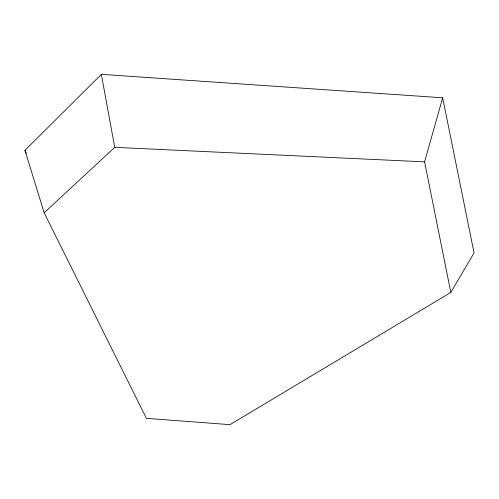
<?xml version="1.0" encoding="UTF-8"?>
<svg xmlns="http://www.w3.org/2000/svg" width="499" height="499" viewBox="0 0 499 499"><rect width="100%" height="100%" fill="white"/><g stroke="black" fill="none" stroke-linecap="round" stroke-linejoin="round"><path stroke-width="0.75" d="M450.822 292.451L424.593 161.857L442.663 97.804L101.353 74.351L24.95 150.342L44.155 212.774L146.413 418.349L229.995 424.649L450.822 292.451L474.05 252.85L442.663 97.804M44.155 212.774L114.726 147.336L424.593 161.857M24.95 150.342L26.285 153.156M101.353 74.351L114.726 147.336"/></g></svg>
